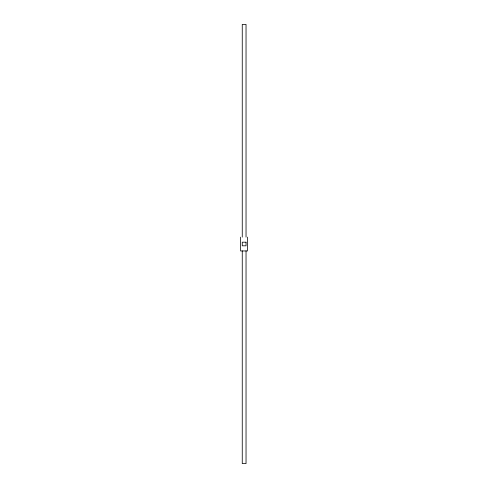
<?xml version="1.0" encoding="UTF-8"?>
<svg xmlns="http://www.w3.org/2000/svg" width="488" height="488" viewBox="0 0 488 488"><rect width="100%" height="100%" fill="white"/><g stroke="black" fill="none" stroke-linecap="round" stroke-linejoin="round"><path stroke-width="0.73" d="M247.422 237.119L247.422 250.954L240.578 250.954L240.578 237.119M246.037 237.137L246.037 24.4L242.255 24.4L242.255 237.137M246.037 250.862L246.037 463.6L242.255 463.6L242.255 250.862M246.037 242.188L242.255 242.188L242.255 245.812L246.037 245.812L246.037 242.188"/></g></svg>
